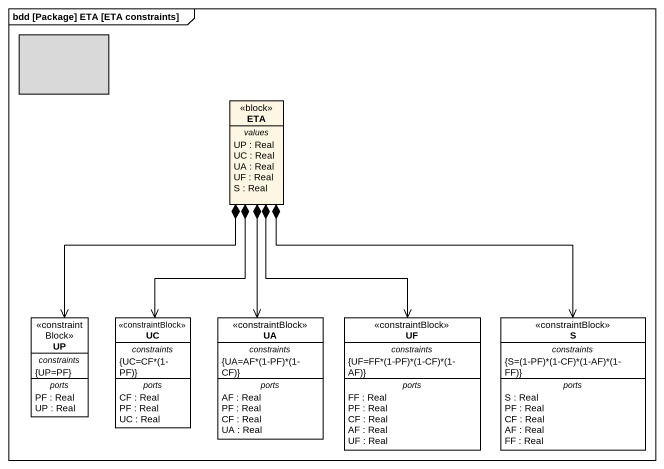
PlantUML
@startuml
mainframe bdd [Package] ETA [ETA constraints]
allowmixing
hide circle
hide empty members
rectangle " " as rectangle1 #D9D9D9
class ETA <<block>> {
  -- values --
  UP : Real
  UC : Real
  UA : Real
  UF : Real
  S : Real
}
class "UP" as UP_ <<constraintBlock>> #FFFFFF {
  -- constraints --
  {UP=PF}
  -- ports --
  PF : Real
  UP : Real
}
class UC <<constraintBlock>> #FFFFFF {
  -- constraints --
  {field} {UC=CF*(1-PF)}
  -- ports --
  CF : Real
  PF : Real
  UC : Real
}
class UA <<constraintBlock>> #FFFFFF {
  -- constraints --
  {field} {UA=AF*(1-PF)*(1-CF)}
  -- ports --
  AF : Real
  PF : Real
  CF : Real
  UA : Real
}
class UF <<constraintBlock>> #FFFFFF {
  -- constraints --
  {field} {UF=FF*(1-PF)*(1-CF)*(1-AF)}
  -- ports --
  FF : Real
  PF : Real
  CF : Real
  AF : Real
  UF : Real
}
class S <<constraintBlock>> #FFFFFF {
  -- constraints --
  {field} {S=(1-PF)*(1-CF)*(1-AF)*(1-FF)}
  -- ports --
  S : Real
  PF : Real
  CF : Real
  AF : Real
  FF : Real
}
UP_ <-up-* ETA
UC <-up-* ETA
UA <-up-* ETA
UF <-up-* ETA
S <-up-* ETA
@enduml
